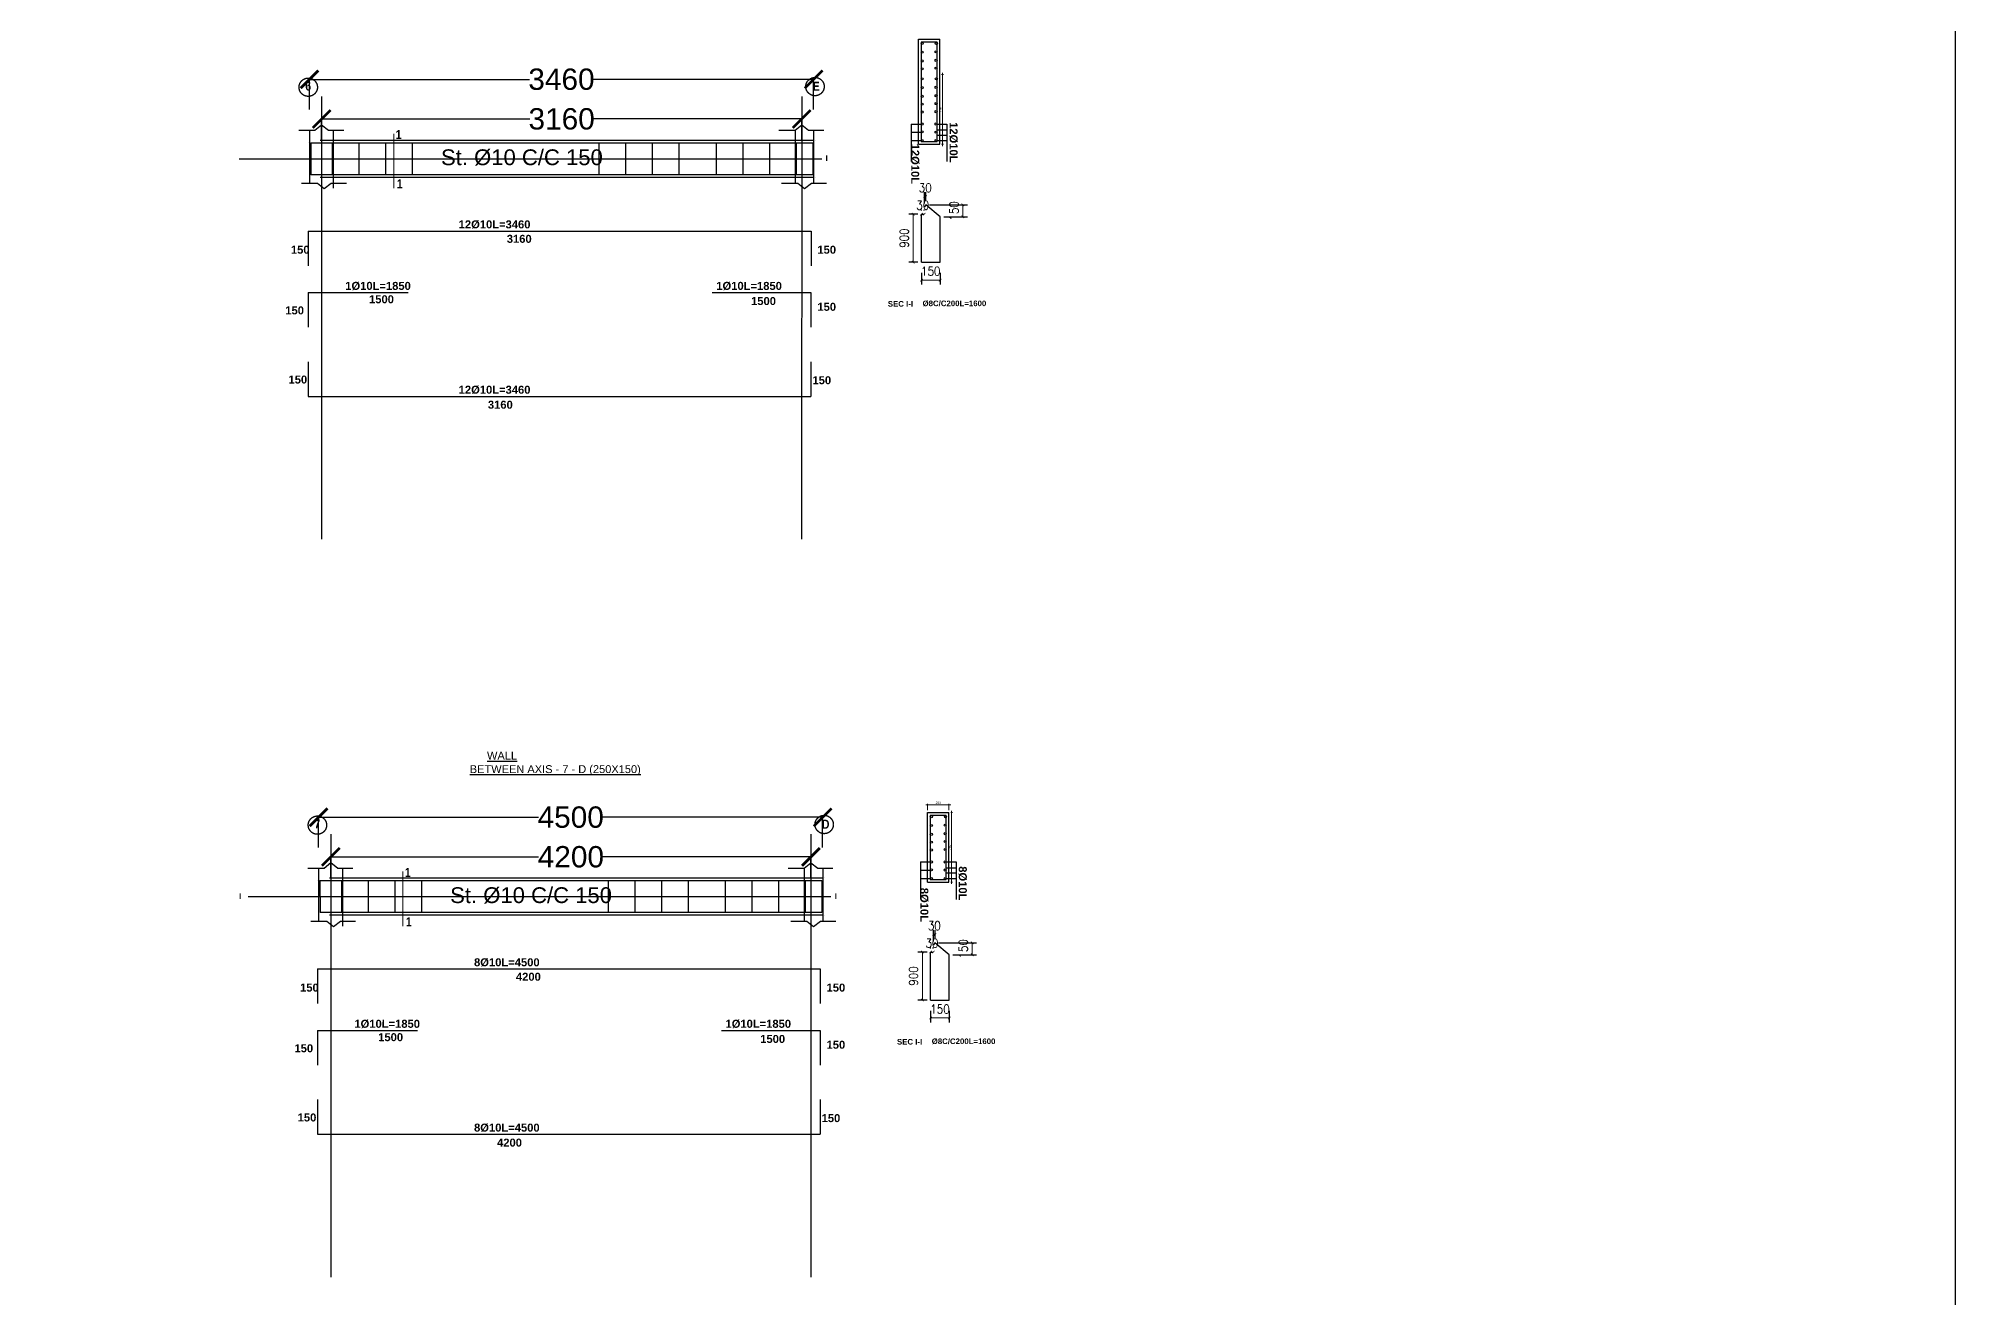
# Model space of a CAD drawing. Header units: millimetres. Extents: x -73920 to 111210, y -48963 to 87920.
# Drawn here: x 94217 to 105000, y 42642 to 49725 of the extents above; entities that cross this region are included whole.
import ezdxf

# ---------------------------------------------------------------- set-up
doc = ezdxf.new("R2010")
doc.units = ezdxf.units.MM
doc.header["$LTSCALE"] = 100
doc.header["$MEASUREMENT"] = 0
for name, pattern in [('CENTER', [2, 1.25, -0.25, 0.25, -0.25]), ('CENTER2', [28.575, 19.05, -3.175, 3.175, -3.175]), ('DOT2', [0.125, 0, -0.125])]:
    doc.linetypes.add(name, pattern=pattern)
for name, color, linetype in [('AXIS', 8, 'CENTER'), ('TEX', 4, 'Continuous'), ('water', 150, 'DOT2')]:
    doc.layers.add(name, color=color, linetype=linetype)
for name, color, linetype, lineweight in [('bar', 2, 'Continuous', 60), ('texts', 3, 'Continuous', 15), ('wal', 7, 'Continuous', 50)]:
    doc.layers.add(name, color=color, linetype=linetype, lineweight=lineweight)
doc.styles.add('50', font='arial.ttf', dxfattribs={"height": 150})
doc.styles.add('DIM25', font='simplex.shx', dxfattribs={"width": 0.85, "height": 50})
doc.styles.add('G', font='arial.ttf')
doc.styles.add('SIMPLEX', font='arial.ttf', dxfattribs={"height": 120})
doc.styles.add('Swiss Outline Bold Condensed', font='swisscbo.ttf')
doc.dimstyles.new('25SC', dxfattribs={"dimtxt": 20, "dimasz": 100, "dimexe": 0, "dimexo": 0, "dimgap": 0, "dimtad": 0, "dimdec": 0, "dimzin": 0, "dimdsep": 46, "dimtxsty": 'SIMPLEX', "dimblk": 'ARCHTICK', "dimcen": 0, "dimclrd": 1, "dimclre": 1, "dimclrt": 6, "dimadec": 0, "dimazin": 0, "dimtfac": 1, "dimtdec": 0, "dimtix": 1, "dimtmove": 2, "dimatfit": 3, "dimldrblk": 'ARCHTICK', "dimfxl": 50, "dimtolj": 1, "dimtzin": 0, "dimarcsym": 0})
doc.dimstyles.new('50PEA1', dxfattribs={"dimscale": 0, "dimtxt": 12.5, "dimasz": 5, "dimexe": 5, "dimexo": 10, "dimgap": 5, "dimtad": 1, "dimdec": 8, "dimdsep": 46, "dimtxsty": 'Standard', "dimblk1": 'ARCHTICK', "dimblk2": 'ARCHTICK', "dimsah": 1, "dimcen": 2.5, "dimdle": 10, "dimclrd": 8, "dimclre": 8, "dimclrt": 7, "dimadec": 8, "dimazin": 0, "dimtfac": 1, "dimtdec": 8, "dimtix": 1, "dimtmove": 2, "dimatfit": 3, "dimldrblk": 'ARCHTICK', "dimfxl": 1, "dimtolj": 1, "dimtzin": 0, "dimlwd": 13, "dimlwe": 13, "dimarcsym": 0})
doc.dimstyles.new('DIM25', dxfattribs={"dimtxt": 500, "dimasz": 1, "dimexe": 25, "dimexo": 20, "dimgap": 25, "dimtad": 1, "dimdec": 0, "dimzin": 0, "dimdsep": 46, "dimtxsty": 'DIM25', "dimblk": 'Tick', "dimcen": 0.09, "dimdle": 25, "dimclrd": 256, "dimclre": 256, "dimclrt": 1, "dimadec": 0, "dimazin": 0, "dimtfac": 1, "dimtdec": 0, "dimtix": 1, "dimtmove": 2, "dimatfit": 3, "dimldrblk": 'Tick', "dimfxl": 1, "dimtolj": 1, "dimtzin": 0, "dimlwd": 5, "dimarcsym": 0})

# ---------------------------------------------------------------- blocks, each defined once
blk = doc.blocks.new('_ArchTick')
at = {"color": 0, "const_width": 0.15}
blk.add_lwpolyline([(-0.5, -0.5), (0.5, 0.5)], dxfattribs=at)
blk = doc.blocks.new('*D476')
at = {"color": 1, "lineweight": -2, "transparency": 16777216}
for p, q in [((95862, 45003), (95862, 45121)), ((95862, 45121), (97030, 45121)), ((98562, 45121), (97393, 45121)), ((98562, 45003), (98562, 45121))]:
    blk.add_line(p, q, dxfattribs=at)
at = {"layer": 'DEFPOINTS', "color": 0, "lineweight": 25, "transparency": 16777216}
for p in [(98562, 45121), (95862, 45003), (98562, 45003)]:
    blk.add_point(p, dxfattribs=at)
at = {"color": 1, "lineweight": -2, "transparency": 16777216, "xscale": 100, "yscale": 100, "zscale": 100, "rotation": 180}
blk.add_blockref('_ArchTick', (95862, 45121), dxfattribs=at)
at = {"color": 1, "lineweight": -2, "transparency": 16777216, "xscale": 100, "yscale": 100, "zscale": 100}
blk.add_blockref('_ArchTick', (98562, 45121), dxfattribs=at)
at = {"color": 6, "transparency": 16777216, "insert": (97212, 45121), "char_height": 120, "attachment_point": 5, "style": 'SIMPLEX'}
blk.add_mtext('\\A1;4200', dxfattribs=at)
blk = doc.blocks.new('*D477')
at = {"color": 8, "lineweight": 13, "transparency": 16777216}
for p, q in [((99348, 45414), (99208, 45414)), ((99218, 45384), (99218, 45419)), ((99338, 45384), (99338, 45419))]:
    blk.add_line(p, q, dxfattribs=at)
at = {"layer": 'DEFPOINTS', "color": 0, "lineweight": 25, "transparency": 16777216}
for p in [(99218, 45414), (99218, 45374), (99338, 45374)]:
    blk.add_point(p, dxfattribs=at)
at = {"color": 8, "lineweight": 13, "transparency": 16777216, "xscale": 5, "yscale": 5, "zscale": 5, "rotation": 180}
blk.add_blockref('_ArchTick', (99218, 45414), dxfattribs=at)
at = {"color": 8, "lineweight": 13, "transparency": 16777216, "xscale": 5, "yscale": 5, "zscale": 5}
blk.add_blockref('_ArchTick', (99338, 45414), dxfattribs=at)
at = {"color": 7, "transparency": 16777216, "insert": (99278, 45425), "char_height": 12.5, "attachment_point": 5}
blk.add_mtext('\\A1;200', dxfattribs=at)
blk = doc.blocks.new('*D484')
at = {"color": 8, "lineweight": 13, "transparency": 16777216}
for p, q in [((99348, 45371), (99358, 45371)), ((99353, 45381), (99353, 44969)), ((99348, 44979), (99358, 44979))]:
    blk.add_line(p, q, dxfattribs=at)
at = {"layer": 'DEFPOINTS', "color": 0, "lineweight": 25, "transparency": 16777216}
for p in [(99338, 45371), (99338, 44979), (99353, 44979)]:
    blk.add_point(p, dxfattribs=at)
at = {"color": 8, "lineweight": 13, "transparency": 16777216, "xscale": 5, "yscale": 5, "zscale": 5}
for p, rotation in [((99353, 45371), 90), ((99353, 44979), 270)]:
    blk.add_blockref('_ArchTick', p, dxfattribs=dict(at, rotation=rotation))
at = {"color": 7, "transparency": 16777216, "insert": (99342, 45175), "char_height": 12.5, "attachment_point": 5, "rotation": 90}
blk.add_mtext('\\A1;780', dxfattribs=at)
blk = doc.blocks.new('*D478')
at = {"color": 1, "lineweight": -2, "transparency": 16777216}
for p, q in [((95793, 45174), (95793, 45344)), ((95793, 45344), (97029, 45344)), ((98628, 45344), (97392, 45344)), ((98628, 45174), (98628, 45344))]:
    blk.add_line(p, q, dxfattribs=at)
at = {"layer": 'DEFPOINTS', "color": 0, "lineweight": 25, "transparency": 16777216}
for p in [(98628, 45344), (95793, 45174), (98628, 45174)]:
    blk.add_point(p, dxfattribs=at)
at = {"color": 1, "lineweight": -2, "transparency": 16777216, "xscale": 100, "yscale": 100, "zscale": 100, "rotation": 180}
blk.add_blockref('_ArchTick', (95793, 45344), dxfattribs=at)
at = {"color": 1, "lineweight": -2, "transparency": 16777216, "xscale": 100, "yscale": 100, "zscale": 100}
blk.add_blockref('_ArchTick', (98628, 45344), dxfattribs=at)
at = {"color": 6, "transparency": 16777216, "insert": (97211, 45344), "char_height": 120, "attachment_point": 5, "style": 'SIMPLEX'}
blk.add_mtext('\\A1;4500', dxfattribs=at)
blk = doc.blocks.new('Tick')
at = {"const_width": 4}
blk.add_lwpolyline([(-7, -7), (7, 7)], dxfattribs=at)
blk = doc.blocks.new('*D479')
at = {"layer": 'DEFPOINTS', "color": 0, "linetype": 'ByBlock', "lineweight": 25, "transparency": 16777216}
for p in [(99235, 44586), (99189, 44316), (99235, 44316)]:
    blk.add_point(p, dxfattribs=at)
at = {"layer": 'water', "linetype": 'ByBlock', "lineweight": -2, "transparency": 16777216}
for p, q in [((99215, 44586), (99164, 44586)), ((99215, 44316), (99164, 44316))]:
    blk.add_line(p, q, dxfattribs=at)
at = {"layer": 'water', "linetype": 'ByBlock', "lineweight": 5, "transparency": 16777216}
blk.add_line((99189, 44585), (99189, 44317), dxfattribs=at)
for p, rotation in [((99189, 44586), 90), ((99189, 44316), 270)]:
    blk.add_blockref('Tick', p, dxfattribs=dict(at, rotation=rotation))
at = {"layer": 'water', "color": 1, "linetype": 'ByBlock', "lineweight": 25, "transparency": 16777216, "insert": (99139, 44451), "char_height": 50, "attachment_point": 5, "rotation": 90, "style": 'DIM25'}
blk.add_mtext('\\A1;900', dxfattribs=at)
blk = doc.blocks.new('*D480')
at = {"layer": 'DEFPOINTS', "color": 0, "linetype": 'ByBlock', "lineweight": 25, "transparency": 16777216}
for p in [(99235, 44276), (99340, 44276), (99340, 44215)]:
    blk.add_point(p, dxfattribs=at)
at = {"layer": 'water', "linetype": 'ByBlock', "lineweight": 5, "transparency": 16777216}
for p, q in [((99234, 44215), (99233, 44215)), ((99235, 44215), (99340, 44215)), ((99341, 44215), (99342, 44215))]:
    blk.add_line(p, q, dxfattribs=at)
at = {"layer": 'water', "linetype": 'ByBlock', "lineweight": -2, "transparency": 16777216}
for p, q in [((99235, 44256), (99235, 44190)), ((99340, 44256), (99340, 44190))]:
    blk.add_line(p, q, dxfattribs=at)
at = {"layer": 'water', "linetype": 'ByBlock', "lineweight": 5, "transparency": 16777216}
blk.add_blockref('Tick', (99235, 44215), dxfattribs=at)
at = {"layer": 'water', "linetype": 'ByBlock', "lineweight": 5, "transparency": 16777216, "rotation": 180}
blk.add_blockref('Tick', (99340, 44215), dxfattribs=at)
at = {"layer": 'water', "color": 1, "linetype": 'ByBlock', "lineweight": 25, "transparency": 16777216, "insert": (99288, 44265), "char_height": 50, "attachment_point": 5, "style": 'DIM25'}
blk.add_mtext('\\A1;150', dxfattribs=at)
blk = doc.blocks.new('*D481')
at = {"layer": 'DEFPOINTS', "color": 0, "linetype": 'ByBlock', "lineweight": 25, "transparency": 16777216}
for p in [(99260, 44638), (99340, 44571), (99469, 44571)]:
    blk.add_point(p, dxfattribs=at)
at = {"layer": 'water', "linetype": 'ByBlock', "lineweight": -2, "transparency": 16777216}
for p, q in [((99280, 44638), (99494, 44638)), ((99360, 44571), (99494, 44571))]:
    blk.add_line(p, q, dxfattribs=at)
at = {"layer": 'water', "linetype": 'ByBlock', "lineweight": 5, "transparency": 16777216}
for p, q in [((99469, 44639), (99469, 44640)), ((99469, 44638), (99469, 44571)), ((99469, 44570), (99469, 44569))]:
    blk.add_line(p, q, dxfattribs=at)
for p, rotation in [((99469, 44638), 270), ((99469, 44571), 90)]:
    blk.add_blockref('Tick', p, dxfattribs=dict(at, rotation=rotation))
at = {"layer": 'water', "color": 1, "linetype": 'ByBlock', "lineweight": 25, "transparency": 16777216, "insert": (99419, 44604), "char_height": 50, "attachment_point": 5, "rotation": 90, "style": 'DIM25'}
blk.add_mtext('\\A1;150', dxfattribs=at)
blk = doc.blocks.new('*D482')
at = {"layer": 'DEFPOINTS', "color": 0, "linetype": 'ByBlock', "lineweight": 25, "transparency": 16777216}
for p in [(99235, 44586), (99235, 44586), (99250, 44586)]:
    blk.add_point(p, dxfattribs=at)
at = {"layer": 'water', "linetype": 'ByBlock', "lineweight": 5, "transparency": 16777216}
for p, q in [((99234, 44586), (99233, 44586)), ((99250, 44586), (99235, 44586)), ((99251, 44586), (99252, 44586))]:
    blk.add_line(p, q, dxfattribs=at)
at = {"layer": 'water', "linetype": 'ByBlock', "lineweight": -2, "transparency": 16777216}
for p, q in [((99235, 44606), (99235, 44611)), ((99250, 44606), (99250, 44611))]:
    blk.add_line(p, q, dxfattribs=at)
at = {"layer": 'water', "linetype": 'ByBlock', "lineweight": 5, "transparency": 16777216}
blk.add_blockref('Tick', (99235, 44586), dxfattribs=at)
at = {"layer": 'water', "linetype": 'ByBlock', "lineweight": 5, "transparency": 16777216, "rotation": 180}
blk.add_blockref('Tick', (99250, 44586), dxfattribs=at)
at = {"layer": 'water', "color": 1, "linetype": 'ByBlock', "lineweight": 25, "transparency": 16777216, "insert": (99243, 44636), "char_height": 50, "attachment_point": 5, "style": 'DIM25'}
blk.add_mtext('\\A1;30', dxfattribs=at)
blk = doc.blocks.new('*D483')
at = {"layer": 'DEFPOINTS', "color": 0, "linetype": 'ByBlock', "lineweight": 25, "transparency": 16777216}
for p in [(99260, 44684), (99252, 44625), (99260, 44638)]:
    blk.add_point(p, dxfattribs=at)
at = {"layer": 'water', "linetype": 'ByBlock', "lineweight": 5, "transparency": 16777216}
for p, q in [((99251, 44684), (99250, 44684)), ((99252, 44684), (99260, 44684)), ((99261, 44684), (99262, 44684))]:
    blk.add_line(p, q, dxfattribs=at)
at = {"layer": 'water', "linetype": 'ByBlock', "lineweight": -2, "transparency": 16777216}
for p, q in [((99252, 44645), (99252, 44709)), ((99260, 44658), (99260, 44709))]:
    blk.add_line(p, q, dxfattribs=at)
at = {"layer": 'water', "linetype": 'ByBlock', "lineweight": 5, "transparency": 16777216}
blk.add_blockref('Tick', (99252, 44684), dxfattribs=at)
at = {"layer": 'water', "linetype": 'ByBlock', "lineweight": 5, "transparency": 16777216, "rotation": 180}
blk.add_blockref('Tick', (99260, 44684), dxfattribs=at)
at = {"layer": 'water', "color": 1, "linetype": 'ByBlock', "lineweight": 25, "transparency": 16777216, "insert": (99256, 44734), "char_height": 50, "attachment_point": 5, "style": 'DIM25'}
blk.add_mtext('\\A1;30', dxfattribs=at)
blk = doc.blocks.new('*D513')
at = {"color": 1, "lineweight": -2, "transparency": 16777216}
for p, q in [((95810, 49153), (95810, 49271)), ((95810, 49271), (96981, 49271)), ((98510, 49271), (97339, 49271)), ((98510, 49153), (98510, 49271))]:
    blk.add_line(p, q, dxfattribs=at)
at = {"layer": 'DEFPOINTS', "color": 0, "lineweight": 25, "transparency": 16777216}
for p in [(98510, 49271), (95810, 49153), (98510, 49153)]:
    blk.add_point(p, dxfattribs=at)
at = {"color": 1, "lineweight": -2, "transparency": 16777216, "xscale": 100, "yscale": 100, "zscale": 100, "rotation": 180}
blk.add_blockref('_ArchTick', (95810, 49271), dxfattribs=at)
at = {"color": 1, "lineweight": -2, "transparency": 16777216, "xscale": 100, "yscale": 100, "zscale": 100}
blk.add_blockref('_ArchTick', (98510, 49271), dxfattribs=at)
at = {"color": 6, "transparency": 16777216, "insert": (97160, 49271), "char_height": 120, "attachment_point": 5, "style": 'SIMPLEX'}
blk.add_mtext('\\A1;3160', dxfattribs=at)
blk = doc.blocks.new('*D521')
at = {"color": 8, "lineweight": 13, "transparency": 16777216}
for p, q in [((99297, 49521), (99307, 49521)), ((99302, 49531), (99302, 49119)), ((99297, 49129), (99307, 49129))]:
    blk.add_line(p, q, dxfattribs=at)
at = {"layer": 'DEFPOINTS', "color": 0, "lineweight": 25, "transparency": 16777216}
for p in [(99287, 49521), (99287, 49129), (99302, 49129)]:
    blk.add_point(p, dxfattribs=at)
at = {"color": 8, "lineweight": 13, "transparency": 16777216, "xscale": 5, "yscale": 5, "zscale": 5}
for p, rotation in [((99302, 49521), 90), ((99302, 49129), 270)]:
    blk.add_blockref('_ArchTick', p, dxfattribs=dict(at, rotation=rotation))
at = {"color": 7, "transparency": 16777216, "insert": (99290, 49325), "char_height": 12.5, "attachment_point": 5, "rotation": 90}
blk.add_mtext('\\A1;780', dxfattribs=at)
blk = doc.blocks.new('*D515')
at = {"color": 1, "lineweight": -2, "transparency": 16777216}
for p, q in [((95742, 49324), (95742, 49494)), ((95742, 49494), (96980, 49494)), ((98577, 49494), (97338, 49494)), ((98577, 49324), (98577, 49494))]:
    blk.add_line(p, q, dxfattribs=at)
at = {"layer": 'DEFPOINTS', "color": 0, "lineweight": 25, "transparency": 16777216}
for p in [(98577, 49494), (95742, 49324), (98577, 49324)]:
    blk.add_point(p, dxfattribs=at)
at = {"color": 1, "lineweight": -2, "transparency": 16777216, "xscale": 100, "yscale": 100, "zscale": 100, "rotation": 180}
blk.add_blockref('_ArchTick', (95742, 49494), dxfattribs=at)
at = {"color": 1, "lineweight": -2, "transparency": 16777216, "xscale": 100, "yscale": 100, "zscale": 100}
blk.add_blockref('_ArchTick', (98577, 49494), dxfattribs=at)
at = {"color": 6, "transparency": 16777216, "insert": (97159, 49494), "char_height": 120, "attachment_point": 5, "style": 'SIMPLEX'}
blk.add_mtext('\\A1;3460', dxfattribs=at)
blk = doc.blocks.new('*D516')
at = {"layer": 'DEFPOINTS', "color": 0, "linetype": 'ByBlock', "lineweight": 25, "transparency": 16777216}
for p in [(99184, 48736), (99137, 48466), (99184, 48466)]:
    blk.add_point(p, dxfattribs=at)
at = {"layer": 'water', "linetype": 'ByBlock', "lineweight": -2, "transparency": 16777216}
for p, q in [((99164, 48736), (99112, 48736)), ((99164, 48466), (99112, 48466))]:
    blk.add_line(p, q, dxfattribs=at)
at = {"layer": 'water', "linetype": 'ByBlock', "lineweight": 5, "transparency": 16777216}
blk.add_line((99137, 48735), (99137, 48467), dxfattribs=at)
for p, rotation in [((99137, 48736), 90), ((99137, 48466), 270)]:
    blk.add_blockref('Tick', p, dxfattribs=dict(at, rotation=rotation))
at = {"layer": 'water', "color": 1, "linetype": 'ByBlock', "lineweight": 25, "transparency": 16777216, "insert": (99087, 48601), "char_height": 50, "attachment_point": 5, "rotation": 90, "style": 'DIM25'}
blk.add_mtext('\\A1;900', dxfattribs=at)
blk = doc.blocks.new('*D517')
at = {"layer": 'DEFPOINTS', "color": 0, "linetype": 'ByBlock', "lineweight": 25, "transparency": 16777216}
for p in [(99184, 48426), (99289, 48426), (99289, 48365)]:
    blk.add_point(p, dxfattribs=at)
at = {"layer": 'water', "linetype": 'ByBlock', "lineweight": 5, "transparency": 16777216}
for p, q in [((99183, 48365), (99182, 48365)), ((99184, 48365), (99289, 48365)), ((99290, 48365), (99291, 48365))]:
    blk.add_line(p, q, dxfattribs=at)
at = {"layer": 'water', "linetype": 'ByBlock', "lineweight": -2, "transparency": 16777216}
for p, q in [((99184, 48406), (99184, 48340)), ((99289, 48406), (99289, 48340))]:
    blk.add_line(p, q, dxfattribs=at)
at = {"layer": 'water', "linetype": 'ByBlock', "lineweight": 5, "transparency": 16777216}
blk.add_blockref('Tick', (99184, 48365), dxfattribs=at)
at = {"layer": 'water', "linetype": 'ByBlock', "lineweight": 5, "transparency": 16777216, "rotation": 180}
blk.add_blockref('Tick', (99289, 48365), dxfattribs=at)
at = {"layer": 'water', "color": 1, "linetype": 'ByBlock', "lineweight": 25, "transparency": 16777216, "insert": (99236, 48415), "char_height": 50, "attachment_point": 5, "style": 'DIM25'}
blk.add_mtext('\\A1;150', dxfattribs=at)
blk = doc.blocks.new('*D518')
at = {"layer": 'DEFPOINTS', "color": 0, "linetype": 'ByBlock', "lineweight": 25, "transparency": 16777216}
for p in [(99208, 48788), (99289, 48721), (99417, 48721)]:
    blk.add_point(p, dxfattribs=at)
at = {"layer": 'water', "linetype": 'ByBlock', "lineweight": -2, "transparency": 16777216}
for p, q in [((99228, 48788), (99442, 48788)), ((99309, 48721), (99442, 48721))]:
    blk.add_line(p, q, dxfattribs=at)
at = {"layer": 'water', "linetype": 'ByBlock', "lineweight": 5, "transparency": 16777216}
for p, q in [((99417, 48789), (99417, 48790)), ((99417, 48788), (99417, 48721)), ((99417, 48720), (99417, 48719))]:
    blk.add_line(p, q, dxfattribs=at)
for p, rotation in [((99417, 48788), 270), ((99417, 48721), 90)]:
    blk.add_blockref('Tick', p, dxfattribs=dict(at, rotation=rotation))
at = {"layer": 'water', "color": 1, "linetype": 'ByBlock', "lineweight": 25, "transparency": 16777216, "insert": (99367, 48754), "char_height": 50, "attachment_point": 5, "rotation": 90, "style": 'DIM25'}
blk.add_mtext('\\A1;150', dxfattribs=at)
blk = doc.blocks.new('*D519')
at = {"layer": 'DEFPOINTS', "color": 0, "linetype": 'ByBlock', "lineweight": 25, "transparency": 16777216}
for p in [(99184, 48736), (99184, 48736), (99199, 48736)]:
    blk.add_point(p, dxfattribs=at)
at = {"layer": 'water', "linetype": 'ByBlock', "lineweight": -2, "transparency": 16777216}
for p, q in [((99184, 48756), (99184, 48761)), ((99199, 48756), (99199, 48761))]:
    blk.add_line(p, q, dxfattribs=at)
at = {"layer": 'water', "linetype": 'ByBlock', "lineweight": 5, "transparency": 16777216}
for p, q in [((99183, 48736), (99182, 48736)), ((99199, 48736), (99184, 48736)), ((99200, 48736), (99201, 48736))]:
    blk.add_line(p, q, dxfattribs=at)
blk.add_blockref('Tick', (99184, 48736), dxfattribs=at)
at = {"layer": 'water', "linetype": 'ByBlock', "lineweight": 5, "transparency": 16777216, "rotation": 180}
blk.add_blockref('Tick', (99199, 48736), dxfattribs=at)
at = {"layer": 'water', "color": 1, "linetype": 'ByBlock', "lineweight": 25, "transparency": 16777216, "insert": (99191, 48786), "char_height": 50, "attachment_point": 5, "style": 'DIM25'}
blk.add_mtext('\\A1;30', dxfattribs=at)
blk = doc.blocks.new('*D520')
at = {"layer": 'DEFPOINTS', "color": 0, "linetype": 'ByBlock', "lineweight": 25, "transparency": 16777216}
for p in [(99201, 48775), (99208, 48834), (99208, 48788)]:
    blk.add_point(p, dxfattribs=at)
at = {"layer": 'water', "linetype": 'ByBlock', "lineweight": -2, "transparency": 16777216}
for p, q in [((99201, 48795), (99201, 48859)), ((99208, 48808), (99208, 48859))]:
    blk.add_line(p, q, dxfattribs=at)
at = {"layer": 'water', "linetype": 'ByBlock', "lineweight": 5, "transparency": 16777216}
for p, q in [((99200, 48834), (99199, 48834)), ((99201, 48834), (99208, 48834)), ((99209, 48834), (99210, 48834))]:
    blk.add_line(p, q, dxfattribs=at)
blk.add_blockref('Tick', (99201, 48834), dxfattribs=at)
at = {"layer": 'water', "linetype": 'ByBlock', "lineweight": 5, "transparency": 16777216, "rotation": 180}
blk.add_blockref('Tick', (99208, 48834), dxfattribs=at)
at = {"layer": 'water', "color": 1, "linetype": 'ByBlock', "lineweight": 25, "transparency": 16777216, "insert": (99205, 48884), "char_height": 50, "attachment_point": 5, "style": 'DIM25'}
blk.add_mtext('\\A1;30', dxfattribs=at)

msp = doc.modelspace()

# ---------------------------------------------------------------- linework, layer by layer
at = {"color": 3}
for p, q in [((99166.91017659, 49327.92055711), (99166.91017659, 49720)), ((99286.91017659, 49717.92055711), (99166.91017659, 49717.92055711)), ((99286.91017659, 49327.92055711), (99286.91017659, 49720)), ((99166.91017659, 49128.67366895), (99166.91017659, 49520.75311184)), ((99286.91017659, 49128.67366895), (99286.91017659, 49520.75311184)), ((95681.73055813, 49208.35881684), (95772.48055813, 49208.35881684)), ((95741.80508743, 49208.36416813), (95741.80508743, 48910.30539008)), ((95772.48055813, 49208.35881684), (95809.99008091, 49238.65885564)), ((95809.99008091, 49238.65885564), (95849.13055813, 49208.35881684)), ((95849.13055813, 49208.35881684), (95934.63055813, 49208.35881684)), ((95877.48513319, 48881.3500194), (95877.48513319, 49208.35881684)), ((98381.73887968, 49208.24117061), (98472.48887968, 49208.24117061)), ((98472.48887968, 49208.24117061), (98509.99840246, 49238.54120941)), ((98472.54266187, 49208.24117061), (98472.54266187, 48908.60478431)), ((98509.99840246, 49238.54120941), (98549.13887968, 49208.24117061)), ((98549.13887968, 49208.24117061), (98634.63887968, 49208.24117061)), ((98576.88887968, 49208.24117061), (98576.88887968, 48908.60478431)), ((99286.91017659, 49128.67366895), (99286.91017659, 49263.67366895)), ((95734.9805582, 49137.55328734), (95735.05114644, 49137.55328734)), ((95802.48513326, 49152.55328734), (98576.88887968, 49152.55328734)), ((98584.98055825, 49152.55328734), (98584.98513337, 49152.55328734)), ((99166.91017659, 49128.67366895), (99286.91017659, 49128.67366895)), ((95346.1805582, 49047.55328734), (98622.4805582, 49047.55328734)), ((95697.11013319, 48910.3000388), (95787.86013319, 48910.3000388)), ((95787.86013319, 48910.3000388), (95825.36965597, 48880)), ((98576.88887968, 48942.55554336), (95802.48513326, 48942.55323047)), ((95825.36965597, 48880), (95864.51013319, 48910.3000388)), ((95864.51013319, 48910.3000388), (95950.01013319, 48910.3000388)), ((98397.11845473, 48910.18239257), (98487.86845473, 48910.18239257)), ((98487.86845473, 48910.18239257), (98525.37797751, 48879.88235377)), ((98525.37797751, 48879.88235377), (98564.51845473, 48910.18239257)), ((98564.51845473, 48910.18239257), (98650.01845473, 48910.18239257)), ((98584.98055825, 48942.5555749), (98584.97598324, 48942.5555749)), ((95734.95825777, 48640.75311184), (98562.4582577, 48640.75311184)), ((95734.95825777, 48640.75311184), (95734.95825777, 48445.75311184)), ((98562.4582577, 48640.75311184), (98562.4582577, 48445.75311184)), ((95734.94318604, 48294.85333472), (96289.94318604, 48294.85333472)), ((95734.94318604, 48294.85333472), (95734.94318604, 48099.85333472)), ((95742.44776116, 48294.85333472), (96297.44776116, 48294.85333472)), ((98007.44318596, 48294.85333472), (98562.44318596, 48294.85333472)), ((98562.44318596, 48294.85333472), (98562.44318596, 48099.85333472)), ((95734.94698992, 47905.90355805), (95734.94698992, 47710.90355805)), ((98562.44698985, 47905.90355805), (98562.44698985, 47710.90355805)), ((95734.94698992, 47710.90355805), (98562.44698985, 47710.90355805)), ((99218.42961839, 44978.67366895), (99218.42961839, 45370.75311184)), ((99338.42961839, 45368.67366895), (99218.42961839, 45368.67366895)), ((99338.42961839, 44978.67366895), (99338.42961839, 45370.75311184)), ((95823.99999993, 45058.35881684), (95861.50952271, 45088.65885564)), ((95861.50952271, 45088.65885564), (95900.64999993, 45058.35881684)), ((98524.00832147, 45058.24117061), (98561.51784425, 45088.54120941)), ((98561.51784425, 45088.54120941), (98600.65832147, 45058.24117061)), ((99338.42961839, 44978.67366895), (99338.42961839, 45113.67366895)), ((95733.24999993, 45058.35881684), (95823.99999993, 45058.35881684)), ((95786.5, 44987.55328734), (95786.57058824, 44987.55328734)), ((95793.32452923, 45058.36416813), (95793.32452923, 44760.30539008)), ((95854.00457505, 45002.55328734), (98628.40832147, 45002.55328734)), ((95900.64999993, 45058.35881684), (95986.14999993, 45058.35881684)), ((95929.00457498, 44731.3500194), (95929.00457498, 45058.35881684)), ((98433.25832147, 45058.24117061), (98524.00832147, 45058.24117061)), ((98524.06210367, 45058.24117061), (98524.06210367, 44758.60478431)), ((98600.65832147, 45058.24117061), (98686.15832147, 45058.24117061)), ((98628.40832147, 45058.24117061), (98628.40832147, 44758.60478431)), ((98636.50000005, 45002.55328734), (98636.50457517, 45002.55328734)), ((99218.42961839, 44978.67366895), (99338.42961839, 44978.67366895)), ((95397.7, 44897.55328734), (98674, 44897.55328734)), ((95748.62957498, 44760.3000388), (95839.37957498, 44760.3000388)), ((95839.37957498, 44760.3000388), (95876.88909776, 44730)), ((98628.40832147, 44792.55554336), (95854.00457505, 44792.55323047)), ((95876.88909776, 44730), (95916.02957498, 44760.3000388)), ((95916.02957498, 44760.3000388), (96001.52957498, 44760.3000388)), ((98448.63789653, 44760.18239257), (98539.38789653, 44760.18239257)), ((98539.38789653, 44760.18239257), (98576.89741931, 44729.88235377)), ((98576.89741931, 44729.88235377), (98616.03789653, 44760.18239257)), ((98616.03789653, 44760.18239257), (98701.53789653, 44760.18239257)), ((98636.50000005, 44792.5555749), (98636.49542503, 44792.5555749)), ((95786.47769956, 44490.75311184), (98613.97769949, 44490.75311184)), ((95786.47769956, 44490.75311184), (95786.47769956, 44295.75311184)), ((98613.97769949, 44490.75311184), (98613.97769949, 44295.75311184)), ((95786.46262783, 44144.85333472), (96341.46262783, 44144.85333472)), ((95786.46262783, 44144.85333472), (95786.46262783, 43949.85333472)), ((95793.96720295, 44144.85333472), (96348.96720295, 44144.85333472)), ((98058.96262776, 44144.85333472), (98613.96262776, 44144.85333472)), ((98613.96262776, 44144.85333472), (98613.96262776, 43949.85333472)), ((95786.46643171, 43755.90355805), (95786.46643171, 43560.90355805)), ((98613.96643164, 43755.90355805), (98613.96643164, 43560.90355805)), ((95786.46643171, 43560.90355805), (98613.96643164, 43560.90355805))]:
    msp.add_line(p, q, dxfattribs=at)
at = {"color": 6}
for p, q in [((99271.91017659, 49702.92055711), (99181.91017659, 49702.92055711)), ((99181.91017659, 49702.92055711), (99181.91017659, 49503.67366895)), ((99271.91017659, 49503.67366895), (99271.91017659, 49702.92055711)), ((99181.91017659, 49503.67366895), (99181.91017659, 49369.75311184)), ((99271.91017659, 49369.75311184), (99271.91017659, 49503.67366895)), ((99181.91017659, 49373.67366895), (99181.91017659, 49242.67366895)), ((99271.91017659, 49242.67366895), (99271.91017659, 49373.67366895)), ((99181.91017659, 49248.67366895), (99181.91017659, 49143.67366895)), ((99271.91017659, 49143.67366895), (99271.91017659, 49248.67366895)), ((95749.53055874, 49137.55334196), (95750.37761756, 48957.55334196)), ((95749.530559, 49137.55328692), (98572.23055802, 49137.55553392)), ((95869.9805582, 49137.55328734), (95869.9805582, 48957.55328734)), ((96019.9805582, 49137.55328734), (96019.9805582, 48957.55328734)), ((96169.9805582, 49137.55328734), (96169.9805582, 48957.55328734)), ((96319.9805582, 49137.55328734), (96319.9805582, 48957.55328734)), ((97369.9805582, 49137.55328734), (97369.9805582, 48957.55328734)), ((97519.9805582, 49137.55328734), (97519.9805582, 48957.55328734)), ((97669.9805582, 49137.55328734), (97669.9805582, 48957.55328734)), ((97819.9805582, 49137.55328734), (97819.9805582, 48957.55328734)), ((98028.4805582, 49137.55328734), (98028.4805582, 48957.55328734)), ((98178.4805582, 49137.55328734), (98178.4805582, 48957.55328734)), ((98328.4805582, 49137.55328734), (98328.4805582, 48957.55328734)), ((98478.4805582, 49137.55328734), (98478.4805582, 48957.55328734)), ((98572.23055802, 49137.55553392), (98572.23055802, 48957.55553392)), ((99181.91017659, 49143.67366895), (99271.91017659, 49143.67366895)), ((98572.23055802, 48957.56108992), (95750.37613493, 48957.86840052)), ((99208.26632014, 48788.00499408), (99200.76320667, 48775.01641109)), ((99288.58226495, 48720.6015806), (99208.26632014, 48788.00499408)), ((99183.58226495, 48465.6015806), (99183.58226495, 48735.6015806)), ((99183.58226495, 48735.6015806), (99198.58226495, 48735.6015806)), ((99288.58226495, 48465.6015806), (99288.58226495, 48720.6015806)), ((99183.58226495, 48465.6015806), (99288.58226495, 48465.6015806)), ((99323.42961839, 45353.67366895), (99233.42961839, 45353.67366895)), ((99233.42961839, 45353.67366895), (99233.42961839, 45219.75311184)), ((99323.42961839, 45219.75311184), (99323.42961839, 45353.67366895)), ((99233.42961839, 45223.67366895), (99233.42961839, 45092.67366895)), ((99323.42961839, 45092.67366895), (99323.42961839, 45223.67366895)), ((99233.42961839, 45098.67366895), (99233.42961839, 44993.67366895)), ((99323.42961839, 44993.67366895), (99323.42961839, 45098.67366895)), ((95801.05000053, 44987.55334196), (95801.89705936, 44807.55334196)), ((95801.05000079, 44987.55328692), (98623.74999981, 44987.55553392)), ((95921.5, 44987.55328734), (95921.5, 44807.55328734)), ((96071.5, 44987.55328734), (96071.5, 44807.55328734)), ((96221.5, 44987.55328734), (96221.5, 44807.55328734)), ((96371.5, 44987.55328734), (96371.5, 44807.55328734)), ((97421.5, 44987.55328734), (97421.5, 44807.55328734)), ((97571.5, 44987.55328734), (97571.5, 44807.55328734)), ((97721.5, 44987.55328734), (97721.5, 44807.55328734)), ((97871.5, 44987.55328734), (97871.5, 44807.55328734)), ((98080, 44987.55328734), (98080, 44807.55328734)), ((98230, 44987.55328734), (98230, 44807.55328734)), ((98380, 44987.55328734), (98380, 44807.55328734)), ((98530, 44987.55328734), (98530, 44807.55328734)), ((98623.74999981, 44987.55553392), (98623.74999981, 44807.55553392)), ((99233.42961839, 44993.67366895), (99323.42961839, 44993.67366895)), ((98623.74999981, 44807.56108992), (95801.89557673, 44807.86840052)), ((99235.10170674, 44315.6015806), (99235.10170674, 44585.6015806)), ((99235.10170674, 44585.6015806), (99250.10170674, 44585.6015806)), ((99259.78576194, 44638.00499408), (99252.28264846, 44625.01641109)), ((99340.10170674, 44570.6015806), (99259.78576194, 44638.00499408)), ((99340.10170674, 44315.6015806), (99340.10170674, 44570.6015806)), ((99235.10170674, 44315.6015806), (99340.10170674, 44315.6015806))]:
    msp.add_line(p, q, dxfattribs=at)
at = {"color": 0}
for p, q in [((99126.71017659, 49242.67366895), (99181.91017659, 49242.67366895)), ((99126.71017659, 49242.67366895), (99126.71017659, 49032.07366895)), ((99126.71017659, 49196.72366895), (99181.91017659, 49196.72366895)), ((99271.91017659, 49242.67366895), (99327.11017659, 49242.67366895)), ((99271.91017659, 49209.97366895), (99327.11017659, 49209.97366895)), ((99271.91017659, 49180.87366895), (99327.11017659, 49180.87366895)), ((99327.11017659, 49242.67366895), (99327.11017659, 49032.07366895)), ((99126.71017659, 49149.67366895), (99181.91017659, 49149.67366895)), ((99271.91017659, 49149.67366895), (99327.11017659, 49149.67366895)), ((99178.22961839, 45092.67366895), (99233.42961839, 45092.67366895)), ((99178.22961839, 45092.67366895), (99178.22961839, 44882.07366895)), ((99323.42961839, 45092.67366895), (99378.62961839, 45092.67366895)), ((99378.62961839, 45092.67366895), (99378.62961839, 44882.07366895)), ((99178.22961839, 45046.72366895), (99233.42961839, 45046.72366895)), ((99178.22961839, 44999.67366895), (99233.42961839, 44999.67366895)), ((99323.42961839, 45059.97366895), (99378.62961839, 45059.97366895)), ((99323.42961839, 45030.87366895), (99378.62961839, 45030.87366895)), ((99323.42961839, 44999.67366895), (99378.62961839, 44999.67366895))]:
    msp.add_line(p, q, dxfattribs=at)
at = {"color": 6}
for centre in [(99187.48046916, 49696.40443515), (99187.48046916, 49646.40443515), (99187.48046916, 49597.40443515), (99265.91017659, 49648.52165128), (99265.91017659, 49601), (99267.48046916, 49696.40443515), (99187.48046916, 49553.32499226), (99187.48046916, 49497.15754699), (99265.91017659, 49556.92055711), (99267.48046916, 49497.15754699), (99187.48046916, 49447.15754699), (99187.48046916, 49398.15754699), (99265.91017659, 49449.27476312), (99265.91017659, 49401.75311184), (99187.48046916, 49354.0781041), (99187.48046916, 49310.0781041), (99265.91017659, 49357.67366895), (99265.91017659, 49312.19532023), (99187.91017659, 49242.67366895), (99187.91017659, 49198.67366895), (99265.91017659, 49242.67366895), (99265.91017659, 49197.19532023), (99187.91017659, 49149.67366895), (99265.91017659, 49149.67366895), (99238.99991095, 45347.15754699), (99238.99991095, 45297.15754699), (99317.42961839, 45299.27476312), (99318.99991095, 45347.15754699), (99238.99991095, 45248.15754699), (99238.99991095, 45204.0781041), (99317.42961839, 45251.75311184), (99317.42961839, 45207.67366895), (99238.99991095, 45160.0781041), (99239.42961839, 45092.67366895), (99317.42961839, 45162.19532023), (99317.42961839, 45092.67366895), (99239.42961839, 45048.67366895), (99239.42961839, 44999.67366895), (99317.42961839, 45047.19532023), (99317.42961839, 44999.67366895)]:
    msp.add_circle(centre, 6, dxfattribs=at)
at = {"layer": 'AXIS', "linetype": 'CENTER2', "ltscale": 1000}
for p, q in [((95809.99583036, 49398.05122123), (95809.88731118, 46907.51072403)), ((98509.99583078, 49398.06298582), (98509.8873116, 46907.52248862)), ((95861.51527216, 45248.05122123), (95861.40675297, 42757.51072403)), ((98561.51527258, 45248.06298582), (98561.40675339, 42757.52248862))]:
    msp.add_line(p, q, dxfattribs=at)
at = {"layer": 'AXIS', "ltscale": 500}
for centre in [(95734.99583043, 49449.61159514), (98584.995984, 49453.13472018), (95786.51527223, 45299.61159514), (98636.51542579, 45303.13472018)]:
    msp.add_circle(centre, 51.55710597, dxfattribs=at)
at = {"layer": 'bar', "ltscale": 150, "const_width": 6}
for points in [[(96216.0305582, 48880.30328734), (96216.0305582, 49189.38348155)], [(96267.55, 44730.30328734), (96267.55, 45039.38348155)]]:
    msp.add_lwpolyline(points, dxfattribs=at)
at = {"layer": 'water', "color": 0, "linetype": 'ByBlock', "lineweight": 25}
msp.add_lwpolyline([(105000, 53280), (75050, 53280), (75050, 29460), (105000, 29460)], close=True, dxfattribs=at)

# ---------------------------------------------------------------- texts
at = {"layer": 'TEX'}
for s, height, style, p in [('6', 51, 'Swiss Outline Bold Condensed', (95718.4805582, 49430.80328734)), ('E', 51, 'Swiss Outline Bold Condensed', (98572.5305582, 49429.45328734)), ('1', 51, 'Swiss Outline Bold Condensed', (96226.84268057, 49157.59917926)), ('1', 51, 'Swiss Outline Bold Condensed', (96232.9805582, 48880.30328734)), ('%%UBETWEEN AXIS - 7 - D (250X150)', 44.4, 'G', (96643.45, 45592.45328734)), ('%%UWALL', 44.4, 'G', (96740.35, 45668.42382795)), ('7', 51, 'Swiss Outline Bold Condensed', (95770, 45280.80328734)), ('D', 51, 'Swiss Outline Bold Condensed', (98624.05, 45279.45328734)), ('1', 51, 'Swiss Outline Bold Condensed', (96278.36212236, 45007.59917926)), ('1', 51, 'Swiss Outline Bold Condensed', (96284.5, 44730.30328734))]:
    msp.add_text(s, height=height, dxfattribs=dict(at, style=style)).set_placement(p)
at = {"layer": 'TEX', "char_height": 88.8, "attachment_point": 1, "style": 'G'}
for insert in [(96481.5305582, 49100.20328734), (96533.05, 44950.20328734)]:
    msp.add_mtext_dynamic_manual_height_columns('St. %%C10 C/C 150', width=2462.3996833919, gutter_width=1, heights=[0], dxfattribs=dict(at, insert=insert))
at = {"layer": 'texts', "lineweight": 50, "ltscale": 2, "char_height": 31.5, "attachment_point": 1}
for s, insert, width in [('{\\fArial|b1|i0|c0|p34;I}', (98644.48580035, 49066.45890363), 183.1327953573), ('{\\fArial|b1|i0|c0|p34;SEC I-I}', (98994.48580035, 48247.022516), 183.1327953573), ('{\\fArial|b1|i0|c0|p34;%%C8C/C200L=1600}', (99189.85017291, 48249.77911127), 109.3865879416), ('{\\fArial|b1|i0|c0|p34;I}', (95346.00524215, 44916.45890363), 183.1327953573), ('{\\fArial|b1|i0|c0|p34;I}', (98696.00524215, 44916.45890363), 183.1327953573), ('{\\fArial|b1|i0|c0|p34;SEC I-I}', (99046.00524215, 44097.022516), 183.1327953573), ('{\\fArial|b1|i0|c0|p34;%%C8C/C200L=1600}', (99241.36961471, 44099.77911127), 109.3865879416)]:
    msp.add_mtext(s, dxfattribs=dict(at, insert=insert, width=width))
at = {"layer": 'wal', "lineweight": 50, "char_height": 45, "attachment_point": 3, "style": '50'}
for s, insert, rotation in [('{\\fArial|b1|i0|c0|p34;12%%C10L}', (99386.99916706, 49026.07366895), 269.9537251911), ('{\\fArial|b1|i0|c0|p34;12%%C10L}', (99170.84916706, 48904.87366895), 269.9537251911), ('{\\fArial|b1|i0|c0|p34;12%%C10L=3460}', (96984.68244931, 48700.64210231), 359.9537251911), ('{\\fArial|b1|i0|c0|p34;150}', (95742.46283289, 48558.33333867), 359.9537251911), ('{\\fArial|b1|i0|c0|p34;3160}', (96991.43244931, 48619.49210231), 359.9537251911), ('{\\fArial|b1|i0|c0|p34;150}', (98703.33055813, 48558.25328734), 359.9537251911), ('{\\fArial|b1|i0|c0|p34;1%%C10L=1850}', (96311.7870245, 48354.74232519), 359.9537251911), ('{\\fArial|b1|i0|c0|p34;1%%C10L=1850}', (98398.73244924, 48354.74232519), 359.9537251911), ('{\\fArial|b1|i0|c0|p34;150}', (95710.84703427, 48217.1011763), 359.9537251911), ('{\\fArial|b1|i0|c0|p34;1500}', (96216.80101804, 48279.57107759), 359.9537251911), ('{\\fArial|b1|i0|c0|p34;1500}', (98365.32334387, 48269.56464825), 359.9537251911), ('{\\fArial|b1|i0|c0|p34;150}', (98703.33055813, 48237.12107759), 359.9537251911), ('{\\fArial|b1|i0|c0|p34;150}', (95728.83513339, 47828.0713483), 359.9537251911), ('{\\fArial|b1|i0|c0|p34;12%%C10L=3460}', (96984.68244931, 47770.79254852), 359.9537251911), ('{\\fArial|b1|i0|c0|p34;150}', (98675.59644278, 47824.32107759), 359.9537251911), ('{\\fArial|b1|i0|c0|p34;3160}', (96885.19644286, 47686.62107759), 359.9537251911), ('{\\fArial|b1|i0|c0|p34;8%%C10L}', (99438.51860886, 44876.07366895), 269.9537251911), ('{\\fArial|b1|i0|c0|p34;8%%C10L}', (99222.36860886, 44754.87366895), 269.9537251911), ('{\\fArial|b1|i0|c0|p34;8%%C10L=4500}', (97036.20189111, 44550.64210231), 359.9537251911), ('{\\fArial|b1|i0|c0|p34;4200}', (97042.95189111, 44469.49210231), 359.9537251911), ('{\\fArial|b1|i0|c0|p34;150}', (95793.98227469, 44408.33333867), 359.9537251911), ('{\\fArial|b1|i0|c0|p34;150}', (98754.84999993, 44408.25328734), 359.9537251911), ('{\\fArial|b1|i0|c0|p34;1%%C10L=1850}', (96363.3064663, 44204.74232519), 359.9537251911), ('{\\fArial|b1|i0|c0|p34;1500}', (96268.32045984, 44129.57107759), 359.9537251911), ('{\\fArial|b1|i0|c0|p34;1%%C10L=1850}', (98450.25189104, 44204.74232519), 359.9537251911), ('{\\fArial|b1|i0|c0|p34;1500}', (98416.84278567, 44119.56464825), 359.9537251911), ('{\\fArial|b1|i0|c0|p34;150}', (95762.36647607, 44067.1011763), 359.9537251911), ('{\\fArial|b1|i0|c0|p34;150}', (98754.84999993, 44087.12107759), 359.9537251911), ('{\\fArial|b1|i0|c0|p34;150}', (95780.35457519, 43678.0713483), 359.9537251911), ('{\\fArial|b1|i0|c0|p34;150}', (98727.11588458, 43674.32107759), 359.9537251911), ('{\\fArial|b1|i0|c0|p34;8%%C10L=4500}', (97036.20189111, 43620.79254852), 359.9537251911), ('{\\fArial|b1|i0|c0|p34;4200}', (96936.71588465, 43536.62107759), 359.9537251911)]:
    msp.add_mtext(s, dxfattribs=dict(at, insert=insert, rotation=rotation))

# ---------------------------------------------------------------- dimensions: what is measured, and where the dimension line sits
at = {"color": 3}
for base, p1, p2, text, picture, middle in [((98576.88887968, 49493.74535894), (95741.80508743, 49323.95623973), (98576.88887968, 49323.82997427), '3460', '*D515', (97159.34698356, 49493.74535894)), ((98509.9851333, 49271.35328734), (95809.98513325, 49152.5500192), (98509.9851333, 49152.55328734), '3160', '*D513', (97159.98513328, 49271.35328734)), ((98628.40832147, 45343.74535894), (95793.32452923, 45173.95623973), (98628.40832147, 45173.82997427), '4500', '*D478', (97210.86642535, 45343.74535894)), ((98561.5045751, 45121.35328734), (95861.50457505, 45002.5500192), (98561.5045751, 45002.55328734), '4200', '*D476', (97211.50457507, 45121.35328734))]:
    dim = msp.add_linear_dim(base=base, p1=p1, p2=p2, text=text, dimstyle='25SC', dxfattribs=at)
    dim.commit()
    dim.dimension.update_dxf_attribs({"geometry": picture, "text_midpoint": middle})
for base, p1, p2, picture, middle in [((99301.61017659, 49128.67366895), (99286.91017659, 49520.75311184), (99286.91017659, 49128.67366895), '*D521', (99290.36017659, 49324.7133904)), ((99353.12961839, 44978.67366895), (99338.42961839, 45370.75311184), (99338.42961839, 44978.67366895), '*D484', (99341.87961839, 45174.7133904))]:
    dim = msp.add_linear_dim(base=base, p1=p1, p2=p2, angle=270, text='780', dimstyle='50PEA1', override={"dimscale": 1}, dxfattribs=at)
    dim.commit()
    dim.dimension.update_dxf_attribs({"geometry": picture, "text_midpoint": middle})
dim = msp.add_linear_dim(base=(99218.42961839, 45414.17366895), p1=(99338.42961839, 45373.67366895), p2=(99218.42961839, 45373.67366895), text='200', dimstyle='50PEA1', override={"dimscale": 1}, dxfattribs=at)
dim.commit()
dim.dimension.update_dxf_attribs({"geometry": '*D477', "text_midpoint": (99278.42961839, 45425.42366895)})
at = {"layer": 'water', "color": 0, "linetype": 'ByBlock', "lineweight": 25}
for base, p1, p2, text, picture, middle in [((99208.26632014, 48834.0781041), (99200.76320667, 48775.01641109), (99208.26632014, 48788.00499408), '30', '*D520', (99204.51476341, 48884.0781041)), ((99183.58226495, 48735.6015806), (99198.58226495, 48735.6015806), (99183.58226495, 48735.6015806), '30', '*D519', (99191.08226495, 48785.6015806)), ((99288.58226495, 48364.64171647), (99183.58226495, 48426.16519297), (99288.58226495, 48426.16519297), '150', '*D517', (99236.08226495, 48414.64171647)), ((99259.78576194, 44684.0781041), (99252.28264846, 44625.01641109), (99259.78576194, 44638.00499408), '30', '*D483', (99256.0342052, 44734.0781041)), ((99235.10170674, 44585.6015806), (99250.10170674, 44585.6015806), (99235.10170674, 44585.6015806), '30', '*D482', (99242.60170674, 44635.6015806)), ((99340.10170674, 44214.64171647), (99235.10170674, 44276.16519297), (99340.10170674, 44276.16519297), '150', '*D480', (99287.60170674, 44264.64171647))]:
    dim = msp.add_linear_dim(base=base, p1=p1, p2=p2, text=text, dimstyle='DIM25', dxfattribs=at)
    dim.commit()
    dim.dimension.update_dxf_attribs({"geometry": picture, "text_midpoint": middle})
for base, p1, p2, text, picture, middle in [((99137.48046916, 48465.6015806), (99183.58226495, 48735.6015806), (99183.58226495, 48465.6015806), '900', '*D516', (99087.48046916, 48600.6015806)), ((99417.48046916, 48720.6015806), (99208.26632014, 48788.00499408), (99288.58226495, 48720.6015806), '150', '*D518', (99367.48046916, 48754.30328734)), ((99468.99991095, 44570.6015806), (99259.78576194, 44638.00499408), (99340.10170674, 44570.6015806), '150', '*D481', (99418.99991095, 44604.30328734)), ((99188.99991095, 44315.6015806), (99235.10170674, 44585.6015806), (99235.10170674, 44315.6015806), '900', '*D479', (99138.99991095, 44450.6015806))]:
    dim = msp.add_linear_dim(base=base, p1=p1, p2=p2, angle=90, text=text, dimstyle='DIM25', dxfattribs=at)
    dim.commit()
    dim.dimension.update_dxf_attribs({"geometry": picture, "text_midpoint": middle})

doc.saveas('drawing.dxf')
